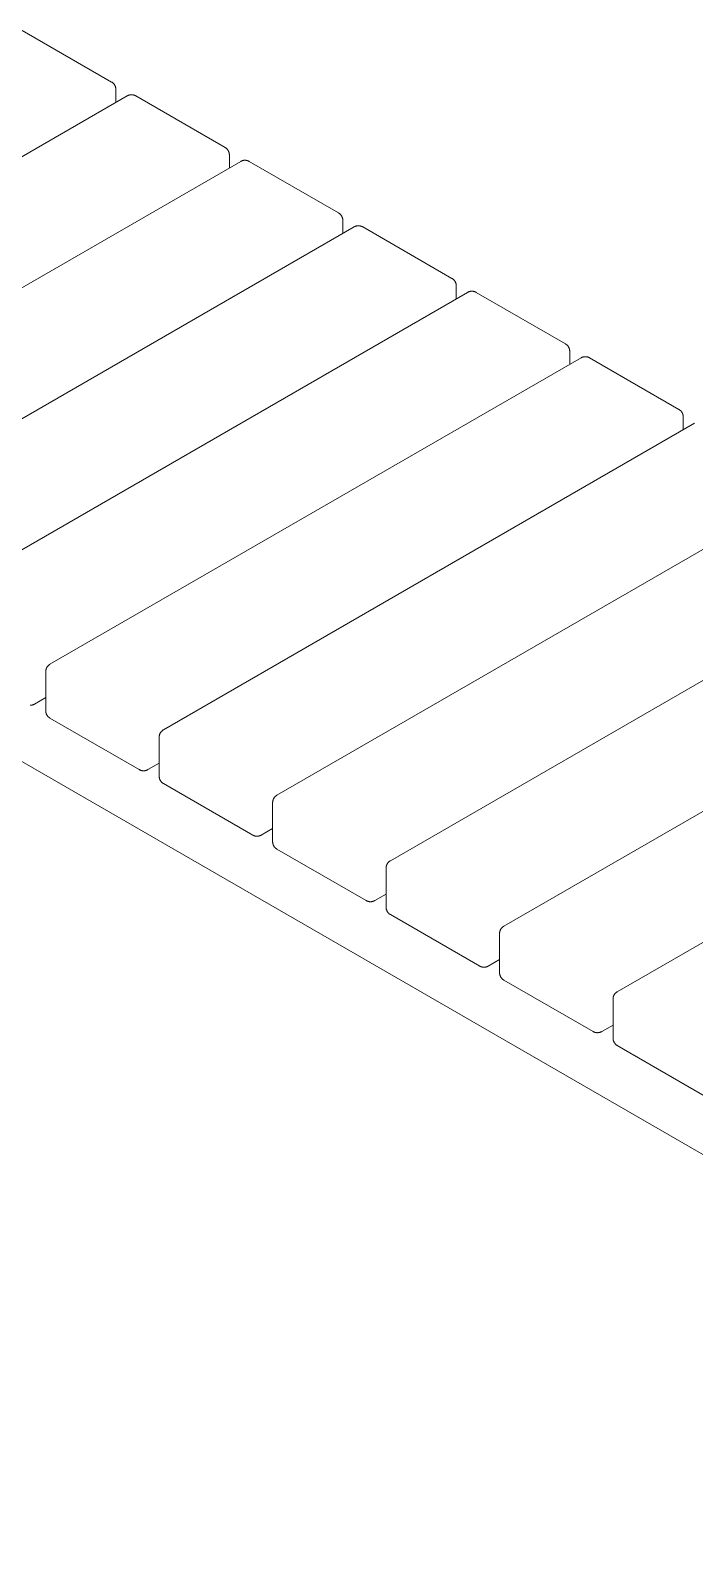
# Model space of a CAD drawing. Header units: inches. Extents: x -2 to 171, y -5 to 121.
# Drawn here: x 137.85 to 147.93, y 43.64 to 66.75 of the extents above; entities that cross this region are included whole.
import ezdxf

# ---------------------------------------------------------------- set-up
doc = ezdxf.new("R2010")
doc.units = ezdxf.units.IN
doc.layers.add('ZANO_R', color=7, linetype='Continuous', lineweight=0)

msp = doc.modelspace()

# ---------------------------------------------------------------- linework, layer by layer
at = {"layer": 'ZANO_R'}
for p, q in [((137.72877, 66.75213), (139.0837, 65.96986)), ((139.0837, 65.96986), (139.08745, 65.96761)), ((139.08745, 65.96761), (139.09112, 65.96523)), ((139.09112, 65.96523), (139.09471, 65.96273)), ((139.09471, 65.96273), (139.09822, 65.96011)), ((139.09822, 65.96011), (139.10163, 65.95738)), ((139.10163, 65.95738), (139.10495, 65.95453)), ((139.10495, 65.95453), (139.10817, 65.95157)), ((139.10817, 65.95157), (139.11129, 65.94851)), ((139.11129, 65.94851), (139.1143, 65.94534)), ((139.1143, 65.94534), (139.1172, 65.94207)), ((139.1172, 65.94207), (139.11999, 65.9387)), ((139.11999, 65.9387), (139.12267, 65.93524)), ((139.12267, 65.93524), (139.12523, 65.9317)), ((139.12523, 65.9317), (139.12767, 65.92806)), ((139.12767, 65.92806), (139.12998, 65.92435)), ((139.12998, 65.92435), (139.13217, 65.92056)), ((139.13217, 65.92056), (139.13423, 65.91671)), ((139.13423, 65.91671), (139.13615, 65.91278)), ((139.13615, 65.91278), (139.13794, 65.90879)), ((139.13794, 65.90879), (139.1396, 65.90474)), ((139.1396, 65.90474), (139.14112, 65.90064)), ((139.14112, 65.90064), (139.1425, 65.89649)), ((139.1425, 65.89649), (139.14374, 65.8923)), ((139.14374, 65.8923), (139.14483, 65.88806)), ((139.14483, 65.88806), (139.14579, 65.88379)), ((139.14579, 65.88379), (139.14659, 65.8795)), ((139.14659, 65.8795), (139.14726, 65.87517)), ((131.26406, 61.10709), (139.32043, 65.75843)), ((139.14726, 65.87517), (139.14777, 65.87083)), ((139.14777, 65.87083), (139.14814, 65.86647)), ((139.14814, 65.86647), (139.14836, 65.86211)), ((139.14836, 65.86211), (139.14844, 65.85773)), ((139.14844, 65.85773), (139.14844, 65.65913)), ((139.32043, 65.75843), (139.32425, 65.76056)), ((139.32425, 65.76056), (139.32815, 65.76255)), ((139.32815, 65.76255), (139.3321, 65.76441)), ((139.3321, 65.76441), (139.33612, 65.76613)), ((139.33612, 65.76613), (139.3402, 65.76772)), ((139.3402, 65.76772), (139.34432, 65.76917)), ((139.34432, 65.76917), (139.3485, 65.77048)), ((139.3485, 65.77048), (139.35271, 65.77165)), ((139.35271, 65.77165), (139.35696, 65.77267)), ((139.35696, 65.77267), (139.36125, 65.77355)), ((139.36125, 65.77355), (139.36556, 65.77429)), ((139.36556, 65.77429), (139.36989, 65.77487)), ((139.36989, 65.77487), (139.37424, 65.77532)), ((139.37424, 65.77532), (139.37861, 65.77561)), ((139.37861, 65.77561), (139.38298, 65.77576)), ((139.38298, 65.77576), (139.38735, 65.77576)), ((139.38735, 65.77576), (139.39172, 65.77561)), ((139.39172, 65.77561), (139.39609, 65.77532)), ((139.39609, 65.77532), (139.40044, 65.77487)), ((139.40044, 65.77487), (139.40477, 65.77429)), ((139.40477, 65.77429), (139.40908, 65.77355)), ((139.40908, 65.77355), (139.41336, 65.77267)), ((139.41336, 65.77267), (139.41762, 65.77165)), ((139.41762, 65.77165), (139.42183, 65.77048)), ((139.42183, 65.77048), (139.426, 65.76917)), ((139.426, 65.76917), (139.43013, 65.76772)), ((139.43013, 65.76772), (139.4342, 65.76613)), ((139.4342, 65.76613), (139.43822, 65.76441)), ((139.43822, 65.76441), (139.44218, 65.76255)), ((139.44218, 65.76255), (139.44608, 65.76056)), ((139.44608, 65.76056), (139.4499, 65.75843)), ((139.4499, 65.75843), (140.80483, 64.97616)), ((140.80483, 64.97616), (140.80858, 64.97391)), ((140.80858, 64.97391), (140.81226, 64.97153)), ((140.81226, 64.97153), (140.81585, 64.96904)), ((140.81585, 64.96904), (140.81935, 64.96642)), ((140.81935, 64.96642), (140.82276, 64.96368)), ((140.82276, 64.96368), (140.82608, 64.96083)), ((140.82608, 64.96083), (140.8293, 64.95788)), ((140.8293, 64.95788), (140.83242, 64.95481)), ((140.83242, 64.95481), (140.83543, 64.95164)), ((132.98519, 60.11339), (141.04156, 64.76474)), ((140.83543, 64.95164), (140.83834, 64.94837)), ((140.83834, 64.94837), (140.84113, 64.945)), ((140.84113, 64.945), (140.84381, 64.94155)), ((140.84381, 64.94155), (140.84636, 64.938)), ((140.84636, 64.938), (140.8488, 64.93437)), ((140.8488, 64.93437), (140.85111, 64.93066)), ((140.85111, 64.93066), (140.8533, 64.92687)), ((140.8533, 64.92687), (140.85536, 64.92301)), ((140.85536, 64.92301), (140.85728, 64.91908)), ((140.85728, 64.91908), (140.85908, 64.91509)), ((140.85908, 64.91509), (140.86073, 64.91105)), ((140.86073, 64.91105), (140.86225, 64.90694)), ((140.86225, 64.90694), (140.86363, 64.90279)), ((140.86363, 64.90279), (140.86487, 64.8986)), ((140.86487, 64.8986), (140.86597, 64.89437)), ((140.86597, 64.89437), (140.86692, 64.8901)), ((140.86692, 64.8901), (140.86773, 64.8858)), ((140.86773, 64.8858), (140.86839, 64.88148)), ((140.86839, 64.88148), (140.86891, 64.87713)), ((140.86891, 64.87713), (140.86927, 64.87278)), ((140.86927, 64.87278), (140.8695, 64.86841)), ((140.8695, 64.86841), (140.86957, 64.86404)), ((140.86957, 64.86404), (140.86957, 64.66544)), ((141.04156, 64.76474), (141.04539, 64.76686)), ((141.04539, 64.76686), (141.04928, 64.76885)), ((141.04928, 64.76885), (141.05324, 64.77071)), ((141.05324, 64.77071), (141.05726, 64.77243)), ((141.05726, 64.77243), (141.06133, 64.77402)), ((141.06133, 64.77402), (141.06546, 64.77547)), ((141.06546, 64.77547), (141.06963, 64.77678)), ((141.06963, 64.77678), (141.07385, 64.77795)), ((141.07385, 64.77795), (141.0781, 64.77897)), ((141.0781, 64.77897), (141.08238, 64.77985)), ((141.08238, 64.77985), (141.08669, 64.78059)), ((141.08669, 64.78059), (141.09103, 64.78118)), ((141.09103, 64.78118), (141.09538, 64.78162)), ((141.09538, 64.78162), (141.09974, 64.78192)), ((141.09974, 64.78192), (141.10411, 64.78206)), ((141.10411, 64.78206), (141.10848, 64.78206)), ((141.10848, 64.78206), (141.11285, 64.78192)), ((141.11285, 64.78192), (141.11722, 64.78162)), ((141.11722, 64.78162), (141.12157, 64.78118)), ((141.12157, 64.78118), (141.1259, 64.78059)), ((141.1259, 64.78059), (141.13021, 64.77985)), ((141.13021, 64.77985), (141.1345, 64.77897)), ((141.1345, 64.77897), (141.13875, 64.77795)), ((141.13875, 64.77795), (141.14296, 64.77678)), ((141.14296, 64.77678), (141.14714, 64.77547)), ((141.14714, 64.77547), (141.15126, 64.77402)), ((141.15126, 64.77402), (141.15534, 64.77243)), ((141.15534, 64.77243), (141.15936, 64.77071)), ((141.15936, 64.77071), (141.16332, 64.76885)), ((141.16332, 64.76885), (141.16721, 64.76686)), ((141.16721, 64.76686), (141.17103, 64.76474)), ((141.17103, 64.76474), (142.52597, 63.98246)), ((142.52597, 63.98246), (142.52972, 63.98021)), ((142.52972, 63.98021), (142.53339, 63.97784)), ((142.53339, 63.97784), (142.53698, 63.97534)), ((142.53698, 63.97534), (142.54048, 63.97272)), ((142.54048, 63.97272), (142.54389, 63.96999)), ((142.54389, 63.96999), (142.54721, 63.96714)), ((142.54721, 63.96714), (142.55043, 63.96418)), ((142.55043, 63.96418), (142.55355, 63.96111)), ((142.55355, 63.96111), (142.55656, 63.95794)), ((142.55656, 63.95794), (142.55947, 63.95467)), ((142.55947, 63.95467), (142.56226, 63.95131)), ((142.56226, 63.95131), (142.56494, 63.94785)), ((142.56494, 63.94785), (142.5675, 63.9443)), ((142.5675, 63.9443), (142.56993, 63.94067)), ((142.56993, 63.94067), (142.57225, 63.93696)), ((142.57225, 63.93696), (142.57443, 63.93317)), ((142.57443, 63.93317), (142.57649, 63.92931)), ((142.57649, 63.92931), (142.57842, 63.92539)), ((142.57842, 63.92539), (142.58021, 63.9214)), ((142.58021, 63.9214), (142.58187, 63.91735)), ((142.58187, 63.91735), (142.58339, 63.91325)), ((142.58339, 63.91325), (142.58477, 63.9091)), ((142.58477, 63.9091), (142.586, 63.9049)), ((142.586, 63.9049), (142.5871, 63.90067)), ((142.5871, 63.90067), (142.58805, 63.8964)), ((142.58805, 63.8964), (142.58886, 63.8921)), ((142.58886, 63.8921), (142.58952, 63.88778)), ((142.58952, 63.88778), (142.59004, 63.88344)), ((142.59004, 63.88344), (142.59041, 63.87908)), ((142.59041, 63.87908), (142.59063, 63.87471)), ((142.59063, 63.87471), (142.5907, 63.87034)), ((142.5907, 63.87034), (142.5907, 63.67174)), ((134.70633, 59.11969), (142.7627, 63.77104)), ((142.7627, 63.77104), (142.76652, 63.77316)), ((142.76652, 63.77316), (142.77041, 63.77515)), ((142.77041, 63.77515), (142.77437, 63.77701)), ((142.77437, 63.77701), (142.77839, 63.77874)), ((142.77839, 63.77874), (142.78246, 63.78033)), ((142.78246, 63.78033), (142.78659, 63.78178)), ((142.78659, 63.78178), (142.79076, 63.78308)), ((142.79076, 63.78308), (142.79498, 63.78425)), ((142.79498, 63.78425), (142.79923, 63.78528)), ((142.79923, 63.78528), (142.80351, 63.78616)), ((142.80351, 63.78616), (142.80783, 63.78689)), ((142.80783, 63.78689), (142.81216, 63.78748)), ((142.81216, 63.78748), (142.81651, 63.78792)), ((142.81651, 63.78792), (142.82087, 63.78822)), ((142.82087, 63.78822), (142.82524, 63.78837)), ((142.82524, 63.78837), (142.82962, 63.78837)), ((142.82962, 63.78837), (142.83399, 63.78822)), ((142.83399, 63.78822), (142.83835, 63.78792)), ((142.83835, 63.78792), (142.8427, 63.78748)), ((142.8427, 63.78748), (142.84704, 63.78689)), ((142.84704, 63.78689), (142.85135, 63.78616)), ((142.85135, 63.78616), (142.85563, 63.78528)), ((142.85563, 63.78528), (142.85988, 63.78425)), ((142.85988, 63.78425), (142.8641, 63.78308)), ((142.8641, 63.78308), (142.86827, 63.78178)), ((142.86827, 63.78178), (142.8724, 63.78033)), ((142.8724, 63.78033), (142.87647, 63.77874)), ((142.87647, 63.77874), (142.88049, 63.77701)), ((142.88049, 63.77701), (142.88445, 63.77515)), ((142.88445, 63.77515), (142.88834, 63.77316)), ((142.88834, 63.77316), (142.89217, 63.77104)), ((142.89217, 63.77104), (144.2471, 62.98877)), ((144.2471, 62.98877), (144.25085, 62.98652)), ((144.25085, 62.98652), (144.25452, 62.98414)), ((144.25452, 62.98414), (144.25811, 62.98164)), ((144.25811, 62.98164), (144.26162, 62.97902)), ((144.26162, 62.97902), (144.26503, 62.97629)), ((144.26503, 62.97629), (144.26835, 62.97344)), ((144.26835, 62.97344), (144.27157, 62.97048)), ((144.27157, 62.97048), (144.27468, 62.96742)), ((144.27468, 62.96742), (144.2777, 62.96425)), ((144.2777, 62.96425), (144.2806, 62.96098)), ((144.2806, 62.96098), (144.28339, 62.95761)), ((144.28339, 62.95761), (144.28607, 62.95415)), ((144.28607, 62.95415), (144.28863, 62.9506)), ((144.28863, 62.9506), (144.29107, 62.94697)), ((144.29107, 62.94697), (144.29338, 62.94326)), ((144.29338, 62.94326), (144.29557, 62.93947)), ((144.29557, 62.93947), (144.29763, 62.93562)), ((144.29763, 62.93562), (144.29955, 62.93169)), ((144.29955, 62.93169), (144.30134, 62.9277)), ((144.30134, 62.9277), (144.303, 62.92365)), ((144.303, 62.92365), (144.30452, 62.91955)), ((144.30452, 62.91955), (144.3059, 62.9154)), ((144.3059, 62.9154), (144.30714, 62.91121)), ((144.30714, 62.91121), (144.30823, 62.90697)), ((144.30823, 62.90697), (144.30919, 62.9027)), ((144.30919, 62.9027), (144.30999, 62.89841)), ((144.30999, 62.89841), (144.31066, 62.89408)), ((144.31066, 62.89408), (144.31117, 62.88974)), ((144.31117, 62.88974), (144.31154, 62.88538)), ((144.31154, 62.88538), (144.31176, 62.88102)), ((144.31176, 62.88102), (144.31184, 62.87664)), ((144.31184, 62.87664), (144.31184, 62.67804)), ((136.42746, 58.126), (144.48383, 62.77734)), ((144.48383, 62.77734), (144.48765, 62.77946)), ((144.48765, 62.77946), (144.49155, 62.78146)), ((144.49155, 62.78146), (144.4955, 62.78332)), ((144.4955, 62.78332), (144.49952, 62.78504)), ((144.49952, 62.78504), (144.5036, 62.78663)), ((144.5036, 62.78663), (144.50772, 62.78808)), ((144.50772, 62.78808), (144.5119, 62.78939)), ((144.5119, 62.78939), (144.51611, 62.79056)), ((144.51611, 62.79056), (144.52036, 62.79158)), ((144.52036, 62.79158), (144.52465, 62.79246)), ((144.52465, 62.79246), (144.52896, 62.7932)), ((144.52896, 62.7932), (144.53329, 62.79378)), ((144.53329, 62.79378), (144.53764, 62.79423)), ((144.53764, 62.79423), (144.54201, 62.79452)), ((144.54201, 62.79452), (144.54638, 62.79467)), ((144.54638, 62.79467), (144.55075, 62.79467)), ((144.55075, 62.79467), (144.55512, 62.79452)), ((144.55512, 62.79452), (144.55948, 62.79423)), ((144.55948, 62.79423), (144.56384, 62.79378)), ((144.56384, 62.79378), (144.56817, 62.7932)), ((144.56817, 62.7932), (144.57248, 62.79246)), ((144.57248, 62.79246), (144.57676, 62.79158)), ((144.57676, 62.79158), (144.58102, 62.79056)), ((144.58102, 62.79056), (144.58523, 62.78939)), ((144.58523, 62.78939), (144.5894, 62.78808)), ((144.5894, 62.78808), (144.59353, 62.78663)), ((144.59353, 62.78663), (144.5976, 62.78504)), ((144.5976, 62.78504), (144.60162, 62.78332)), ((144.60162, 62.78332), (144.60558, 62.78146)), ((144.60558, 62.78146), (144.60948, 62.77946)), ((144.60948, 62.77946), (144.6133, 62.77734)), ((144.6133, 62.77734), (145.96823, 61.99507)), ((125.94568, 62.45379), (158.53735, 43.63698)), ((145.96823, 61.99507), (145.97198, 61.99282)), ((145.97198, 61.99282), (145.97566, 61.99044)), ((145.97566, 61.99044), (145.97925, 61.98795)), ((145.97925, 61.98795), (145.98275, 61.98533)), ((145.98275, 61.98533), (145.98616, 61.98259)), ((145.98616, 61.98259), (145.98948, 61.97974)), ((145.98948, 61.97974), (145.9927, 61.97679)), ((145.9927, 61.97679), (145.99582, 61.97372)), ((145.99582, 61.97372), (145.99883, 61.97055)), ((145.99883, 61.97055), (146.00174, 61.96728)), ((146.00174, 61.96728), (146.00453, 61.96391)), ((146.00453, 61.96391), (146.0072, 61.96045)), ((146.0072, 61.96045), (146.00976, 61.95691)), ((146.00976, 61.95691), (146.0122, 61.95328)), ((146.0122, 61.95328), (146.01451, 61.94957)), ((146.01451, 61.94957), (146.0167, 61.94578)), ((138.14859, 57.1323), (146.20496, 61.78365)), ((146.0167, 61.94578), (146.01876, 61.94192)), ((146.01876, 61.94192), (146.02068, 61.93799)), ((146.02068, 61.93799), (146.02248, 61.934)), ((146.02248, 61.934), (146.02413, 61.92996)), ((146.02413, 61.92996), (146.02565, 61.92585)), ((146.02565, 61.92585), (146.02703, 61.9217)), ((146.02703, 61.9217), (146.02827, 61.91751)), ((146.02827, 61.91751), (146.02937, 61.91328)), ((146.02937, 61.91328), (146.03032, 61.90901)), ((146.03032, 61.90901), (146.03113, 61.90471)), ((146.03113, 61.90471), (146.03179, 61.90039)), ((146.03179, 61.90039), (146.03231, 61.89604)), ((146.03231, 61.89604), (146.03267, 61.89169)), ((146.03267, 61.89169), (146.0329, 61.88732)), ((146.0329, 61.88732), (146.03297, 61.88295)), ((146.03297, 61.88295), (146.03297, 61.68435)), ((146.20496, 61.78365), (146.20879, 61.78577)), ((146.20879, 61.78577), (146.21268, 61.78776)), ((146.21268, 61.78776), (146.21664, 61.78962)), ((146.21664, 61.78962), (146.22066, 61.79134)), ((146.22066, 61.79134), (146.22473, 61.79293)), ((146.22473, 61.79293), (146.22886, 61.79438)), ((146.22886, 61.79438), (146.23303, 61.79569)), ((146.23303, 61.79569), (146.23724, 61.79686)), ((146.23724, 61.79686), (146.2415, 61.79788)), ((146.2415, 61.79788), (146.24578, 61.79876)), ((146.24578, 61.79876), (146.25009, 61.7995)), ((146.25009, 61.7995), (146.25443, 61.80009)), ((146.25443, 61.80009), (146.25878, 61.80053)), ((146.25878, 61.80053), (146.26314, 61.80083)), ((146.26314, 61.80083), (146.26751, 61.80097)), ((146.26751, 61.80097), (146.27188, 61.80097)), ((146.27188, 61.80097), (146.27625, 61.80083)), ((146.27625, 61.80083), (146.28062, 61.80053)), ((146.28062, 61.80053), (146.28497, 61.80009)), ((146.28497, 61.80009), (146.2893, 61.7995)), ((146.2893, 61.7995), (146.29361, 61.79876)), ((146.29361, 61.79876), (146.2979, 61.79788)), ((146.2979, 61.79788), (146.30215, 61.79686)), ((146.30215, 61.79686), (146.30636, 61.79569)), ((146.30636, 61.79569), (146.31054, 61.79438)), ((146.31054, 61.79438), (146.31466, 61.79293)), ((146.31466, 61.79293), (146.31874, 61.79134)), ((146.31874, 61.79134), (146.32276, 61.78962)), ((146.32276, 61.78962), (146.32672, 61.78776)), ((146.32672, 61.78776), (146.33061, 61.78577)), ((146.33061, 61.78577), (146.33443, 61.78365)), ((146.33443, 61.78365), (147.68937, 61.00137)), ((147.68937, 61.00137), (147.69312, 60.99912)), ((147.69312, 60.99912), (147.69679, 60.99675)), ((147.69679, 60.99675), (147.70038, 60.99425)), ((147.70038, 60.99425), (147.70388, 60.99163)), ((147.70388, 60.99163), (147.70729, 60.9889)), ((147.70729, 60.9889), (147.71061, 60.98605)), ((147.71061, 60.98605), (147.71383, 60.98309)), ((147.71383, 60.98309), (147.71695, 60.98002)), ((147.71695, 60.98002), (147.71996, 60.97685)), ((147.71996, 60.97685), (147.72287, 60.97358)), ((147.72287, 60.97358), (147.72566, 60.97022)), ((147.72566, 60.97022), (147.72834, 60.96676)), ((147.72834, 60.96676), (147.7309, 60.96321)), ((147.7309, 60.96321), (147.73333, 60.95958)), ((147.73333, 60.95958), (147.73565, 60.95587)), ((147.73565, 60.95587), (147.73783, 60.95208)), ((147.73783, 60.95208), (147.73989, 60.94822)), ((147.73989, 60.94822), (147.74182, 60.9443)), ((147.74182, 60.9443), (147.74361, 60.94031)), ((147.74361, 60.94031), (147.74527, 60.93626)), ((147.74527, 60.93626), (147.74679, 60.93216)), ((147.74679, 60.93216), (147.74816, 60.92801)), ((147.74816, 60.92801), (147.7494, 60.92381)), ((147.7494, 60.92381), (147.7505, 60.91958)), ((147.7505, 60.91958), (147.75145, 60.91531)), ((147.75145, 60.91531), (147.75226, 60.91101)), ((147.75226, 60.91101), (147.75292, 60.90669)), ((147.75292, 60.90669), (147.75344, 60.90235)), ((147.75344, 60.90235), (147.75381, 60.89799)), ((147.75381, 60.89799), (147.75403, 60.89362)), ((147.75403, 60.89362), (147.7541, 60.88925)), ((147.7541, 60.88925), (147.7541, 60.69065)), ((139.86973, 56.1386), (147.9261, 60.78995)), ((141.59086, 55.14491), (149.64723, 59.79625)), ((143.31199, 54.15121), (151.36836, 58.80256)), ((145.03313, 53.15751), (153.08949, 57.80886)), ((138.10706, 57.09414), (138.10962, 57.09768)), ((138.10962, 57.09768), (138.1123, 57.10114)), ((138.1123, 57.10114), (138.11509, 57.10451)), ((138.11509, 57.10451), (138.118, 57.10778)), ((138.118, 57.10778), (138.12101, 57.11095)), ((138.12101, 57.11095), (138.12413, 57.11401)), ((138.12413, 57.11401), (138.12735, 57.11697)), ((138.12735, 57.11697), (138.13067, 57.11982)), ((138.13067, 57.11982), (138.13408, 57.12256)), ((138.13408, 57.12256), (138.13758, 57.12517)), ((138.13758, 57.12517), (138.14117, 57.12767)), ((138.14117, 57.12767), (138.14484, 57.13005)), ((138.14484, 57.13005), (138.14859, 57.1323)), ((138.08386, 57.02017), (138.08393, 57.02455)), ((138.08386, 56.42818), (138.08386, 57.02017)), ((138.08393, 57.02455), (138.08415, 57.02891)), ((138.08415, 57.02891), (138.08452, 57.03327)), ((138.08452, 57.03327), (138.08504, 57.03762)), ((138.08504, 57.03762), (138.0857, 57.04194)), ((138.0857, 57.04194), (138.08651, 57.04624)), ((138.08651, 57.04624), (138.08746, 57.0505)), ((138.08746, 57.0505), (138.08856, 57.05474)), ((138.08856, 57.05474), (138.0898, 57.05893)), ((138.0898, 57.05893), (138.09118, 57.06308)), ((138.09118, 57.06308), (138.09269, 57.06718)), ((138.09269, 57.06718), (138.09435, 57.07123)), ((138.09435, 57.07123), (138.09614, 57.07522)), ((138.09614, 57.07522), (138.09807, 57.07915)), ((138.09807, 57.07915), (138.10013, 57.08301)), ((138.10013, 57.08301), (138.10231, 57.08679)), ((138.10231, 57.08679), (138.10463, 57.09051)), ((138.10463, 57.09051), (138.10706, 57.09414)), ((146.75426, 52.16382), (154.81063, 56.81516)), ((137.85369, 56.51031), (137.84932, 56.51016)), ((137.85805, 56.5106), (137.85369, 56.51031)), ((137.8624, 56.51104), (137.85805, 56.5106)), ((137.86674, 56.51163), (137.8624, 56.51104)), ((137.87105, 56.51237), (137.86674, 56.51163)), ((137.87533, 56.51325), (137.87105, 56.51237)), ((137.87958, 56.51427), (137.87533, 56.51325)), ((137.8838, 56.51544), (137.87958, 56.51427)), ((137.88797, 56.51675), (137.8838, 56.51544)), ((137.8921, 56.5182), (137.88797, 56.51675)), ((137.89617, 56.51979), (137.8921, 56.5182)), ((137.90019, 56.52151), (137.89617, 56.51979)), ((137.90415, 56.52337), (137.90019, 56.52151)), ((137.90804, 56.52536), (137.90415, 56.52337)), ((137.91187, 56.52748), (137.90804, 56.52536)), ((138.08386, 56.62678), (137.91187, 56.52748)), ((138.08393, 56.42381), (138.08386, 56.42818)), ((138.08415, 56.41944), (138.08393, 56.42381)), ((138.08452, 56.41509), (138.08415, 56.41944)), ((138.08504, 56.41074), (138.08452, 56.41509)), ((138.0857, 56.40642), (138.08504, 56.41074)), ((138.08651, 56.40212), (138.0857, 56.40642)), ((138.08746, 56.39785), (138.08651, 56.40212)), ((138.08856, 56.39362), (138.08746, 56.39785)), ((138.0898, 56.38943), (138.08856, 56.39362)), ((138.09118, 56.38528), (138.0898, 56.38943)), ((138.09269, 56.38117), (138.09118, 56.38528)), ((138.09435, 56.37713), (138.09269, 56.38117)), ((138.09614, 56.37314), (138.09435, 56.37713)), ((138.09807, 56.36921), (138.09614, 56.37314)), ((138.10013, 56.36535), (138.09807, 56.36921)), ((138.10231, 56.36156), (138.10013, 56.36535)), ((138.10463, 56.35785), (138.10231, 56.36156)), ((138.10706, 56.35422), (138.10463, 56.35785)), ((138.10962, 56.35068), (138.10706, 56.35422)), ((138.1123, 56.34722), (138.10962, 56.35068)), ((138.11509, 56.34385), (138.1123, 56.34722)), ((138.118, 56.34058), (138.11509, 56.34385)), ((138.12101, 56.33741), (138.118, 56.34058)), ((138.12413, 56.33435), (138.12101, 56.33741)), ((138.12735, 56.33139), (138.12413, 56.33435)), ((138.13067, 56.32854), (138.12735, 56.33139)), ((138.13408, 56.3258), (138.13067, 56.32854)), ((138.13758, 56.32318), (138.13408, 56.3258)), ((138.14117, 56.32069), (138.13758, 56.32318)), ((138.14484, 56.31831), (138.14117, 56.32069)), ((138.14859, 56.31606), (138.14484, 56.31831)), ((139.50353, 55.53379), (138.14859, 56.31606)), ((139.80499, 56.02648), (139.80507, 56.03085)), ((139.80499, 55.43449), (139.80499, 56.02648)), ((139.80507, 56.03085), (139.80529, 56.03522)), ((139.80529, 56.03522), (139.80566, 56.03958)), ((139.80566, 56.03958), (139.80617, 56.04392)), ((139.80617, 56.04392), (139.80683, 56.04824)), ((139.80683, 56.04824), (139.80764, 56.05254)), ((139.80764, 56.05254), (139.80859, 56.05681)), ((139.80859, 56.05681), (139.80969, 56.06104)), ((139.80969, 56.06104), (139.81093, 56.06524)), ((139.81093, 56.06524), (139.81231, 56.06939)), ((139.81231, 56.06939), (139.81383, 56.07349)), ((139.81383, 56.07349), (139.81548, 56.07754)), ((139.81548, 56.07754), (139.81728, 56.08152)), ((139.81728, 56.08152), (139.8192, 56.08545)), ((139.8192, 56.08545), (139.82126, 56.08931)), ((139.82126, 56.08931), (139.82345, 56.0931)), ((139.82345, 56.0931), (139.82576, 56.09681)), ((139.82576, 56.09681), (139.8282, 56.10044)), ((139.8282, 56.10044), (139.83076, 56.10399)), ((139.83076, 56.10399), (139.83343, 56.10745)), ((139.83343, 56.10745), (139.83622, 56.11081)), ((139.83622, 56.11081), (139.83913, 56.11408)), ((139.83913, 56.11408), (139.84214, 56.11725)), ((139.84214, 56.11725), (139.84526, 56.12032)), ((139.84526, 56.12032), (139.84848, 56.12328)), ((139.84848, 56.12328), (139.8518, 56.12612)), ((139.8518, 56.12612), (139.85521, 56.12886)), ((139.85521, 56.12886), (139.85872, 56.13148)), ((139.85872, 56.13148), (139.8623, 56.13398)), ((139.8623, 56.13398), (139.86598, 56.13635)), ((139.86598, 56.13635), (139.86973, 56.1386)), ((139.50735, 55.53167), (139.50353, 55.53379)), ((139.51125, 55.52967), (139.50735, 55.53167)), ((139.5152, 55.52781), (139.51125, 55.52967)), ((139.51922, 55.52609), (139.5152, 55.52781)), ((139.5233, 55.5245), (139.51922, 55.52609)), ((139.52742, 55.52305), (139.5233, 55.5245)), ((139.5316, 55.52174), (139.52742, 55.52305)), ((139.53581, 55.52058), (139.5316, 55.52174)), ((139.54006, 55.51955), (139.53581, 55.52058)), ((139.54435, 55.51867), (139.54006, 55.51955)), ((139.54866, 55.51794), (139.54435, 55.51867)), ((139.55299, 55.51735), (139.54866, 55.51794)), ((139.55734, 55.5169), (139.55299, 55.51735)), ((139.56171, 55.51661), (139.55734, 55.5169)), ((139.56608, 55.51646), (139.56171, 55.51661)), ((139.57045, 55.51646), (139.56608, 55.51646)), ((139.57482, 55.51661), (139.57045, 55.51646)), ((139.57918, 55.5169), (139.57482, 55.51661)), ((139.58354, 55.51735), (139.57918, 55.5169)), ((139.58787, 55.51794), (139.58354, 55.51735)), ((139.59218, 55.51867), (139.58787, 55.51794)), ((139.59646, 55.51955), (139.59218, 55.51867)), ((139.60072, 55.52058), (139.59646, 55.51955)), ((139.60493, 55.52174), (139.60072, 55.52058)), ((139.6091, 55.52305), (139.60493, 55.52174)), ((139.61323, 55.5245), (139.6091, 55.52305)), ((139.6173, 55.52609), (139.61323, 55.5245)), ((139.62132, 55.52781), (139.6173, 55.52609)), ((139.62528, 55.52967), (139.62132, 55.52781)), ((139.62917, 55.53167), (139.62528, 55.52967)), ((139.633, 55.53379), (139.62917, 55.53167)), ((139.80499, 55.63309), (139.633, 55.53379)), ((139.80507, 55.43012), (139.80499, 55.43449)), ((139.80529, 55.42575), (139.80507, 55.43012)), ((139.80566, 55.42139), (139.80529, 55.42575)), ((139.80617, 55.41705), (139.80566, 55.42139)), ((139.80683, 55.41272), (139.80617, 55.41705)), ((139.80764, 55.40843), (139.80683, 55.41272)), ((139.80859, 55.40416), (139.80764, 55.40843)), ((139.80969, 55.39992), (139.80859, 55.40416)), ((139.81093, 55.39573), (139.80969, 55.39992)), ((139.81231, 55.39158), (139.81093, 55.39573)), ((139.81383, 55.38748), (139.81231, 55.39158)), ((139.81548, 55.38343), (139.81383, 55.38748)), ((139.81728, 55.37944), (139.81548, 55.38343)), ((139.8192, 55.37551), (139.81728, 55.37944)), ((139.82126, 55.37166), (139.8192, 55.37551)), ((139.82345, 55.36787), (139.82126, 55.37166)), ((139.82576, 55.36416), (139.82345, 55.36787)), ((139.8282, 55.36053), (139.82576, 55.36416)), ((139.83076, 55.35698), (139.8282, 55.36053)), ((139.83343, 55.35352), (139.83076, 55.35698)), ((139.83622, 55.35015), (139.83343, 55.35352)), ((139.83913, 55.34688), (139.83622, 55.35015)), ((139.84214, 55.34371), (139.83913, 55.34688)), ((139.84526, 55.34065), (139.84214, 55.34371)), ((139.84848, 55.33769), (139.84526, 55.34065)), ((139.8518, 55.33484), (139.84848, 55.33769)), ((139.85521, 55.33211), (139.8518, 55.33484)), ((139.85872, 55.32949), (139.85521, 55.33211)), ((139.8623, 55.32699), (139.85872, 55.32949)), ((139.86598, 55.32461), (139.8623, 55.32699)), ((139.86973, 55.32236), (139.86598, 55.32461)), ((141.22466, 54.54009), (139.86973, 55.32236)), ((141.52612, 55.03278), (141.5262, 55.03715)), ((141.52612, 54.44079), (141.52612, 55.03278)), ((141.5262, 55.03715), (141.52642, 55.04152)), ((141.52642, 55.04152), (141.52679, 55.04588)), ((141.52679, 55.04588), (141.5273, 55.05022)), ((141.5273, 55.05022), (141.52797, 55.05454)), ((141.52797, 55.05454), (141.52877, 55.05884)), ((141.52877, 55.05884), (141.52973, 55.06311)), ((141.52973, 55.06311), (141.53082, 55.06735)), ((141.53082, 55.06735), (141.53206, 55.07154)), ((141.53206, 55.07154), (141.53344, 55.07569)), ((141.53344, 55.07569), (141.53496, 55.07979)), ((141.53496, 55.07979), (141.53662, 55.08384)), ((141.53662, 55.08384), (141.53841, 55.08783)), ((141.53841, 55.08783), (141.54034, 55.09175)), ((141.54034, 55.09175), (141.54239, 55.09561)), ((141.54239, 55.09561), (141.54458, 55.0994)), ((141.54458, 55.0994), (141.54689, 55.10311)), ((141.54689, 55.10311), (141.54933, 55.10674)), ((141.54933, 55.10674), (141.55189, 55.11029)), ((141.55189, 55.11029), (141.55457, 55.11375)), ((141.55457, 55.11375), (141.55736, 55.11711)), ((141.55736, 55.11711), (141.56026, 55.12038)), ((141.56026, 55.12038), (141.56328, 55.12355)), ((141.56328, 55.12355), (141.56639, 55.12662)), ((141.56639, 55.12662), (141.56961, 55.12958)), ((141.56961, 55.12958), (141.57293, 55.13243)), ((141.57293, 55.13243), (141.57635, 55.13516)), ((141.57635, 55.13516), (141.57985, 55.13778)), ((141.57985, 55.13778), (141.58344, 55.14028)), ((141.58344, 55.14028), (141.58711, 55.14266)), ((141.58711, 55.14266), (141.59086, 55.14491)), ((141.52612, 54.63939), (141.35413, 54.54009)), ((141.22849, 54.53797), (141.22466, 54.54009)), ((141.23238, 54.53598), (141.22849, 54.53797)), ((141.23634, 54.53412), (141.23238, 54.53598)), ((141.24036, 54.53239), (141.23634, 54.53412)), ((141.24443, 54.5308), (141.24036, 54.53239)), ((141.24856, 54.52936), (141.24443, 54.5308)), ((141.25273, 54.52805), (141.24856, 54.52936)), ((141.25694, 54.52688), (141.25273, 54.52805)), ((141.2612, 54.52585), (141.25694, 54.52688)), ((141.26548, 54.52497), (141.2612, 54.52585)), ((141.26979, 54.52424), (141.26548, 54.52497)), ((141.27412, 54.52365), (141.26979, 54.52424)), ((141.27848, 54.52321), (141.27412, 54.52365)), ((141.28284, 54.52291), (141.27848, 54.52321)), ((141.28721, 54.52276), (141.28284, 54.52291)), ((141.29158, 54.52276), (141.28721, 54.52276)), ((141.29595, 54.52291), (141.29158, 54.52276)), ((141.30032, 54.52321), (141.29595, 54.52291)), ((141.30467, 54.52365), (141.30032, 54.52321)), ((141.309, 54.52424), (141.30467, 54.52365)), ((141.31331, 54.52497), (141.309, 54.52424)), ((141.3176, 54.52585), (141.31331, 54.52497)), ((141.32185, 54.52688), (141.3176, 54.52585)), ((141.32606, 54.52805), (141.32185, 54.52688)), ((141.33024, 54.52936), (141.32606, 54.52805)), ((141.33436, 54.5308), (141.33024, 54.52936)), ((141.33844, 54.53239), (141.33436, 54.5308)), ((141.34246, 54.53412), (141.33844, 54.53239)), ((141.34641, 54.53598), (141.34246, 54.53412)), ((141.35031, 54.53797), (141.34641, 54.53598)), ((141.35413, 54.54009), (141.35031, 54.53797)), ((141.5262, 54.43642), (141.52612, 54.44079)), ((141.52642, 54.43205), (141.5262, 54.43642)), ((141.52679, 54.42769), (141.52642, 54.43205)), ((141.5273, 54.42335), (141.52679, 54.42769)), ((141.52797, 54.41903), (141.5273, 54.42335)), ((141.52877, 54.41473), (141.52797, 54.41903)), ((141.52973, 54.41046), (141.52877, 54.41473)), ((141.53082, 54.40623), (141.52973, 54.41046)), ((141.53206, 54.40203), (141.53082, 54.40623)), ((141.53344, 54.39788), (141.53206, 54.40203)), ((141.53496, 54.39378), (141.53344, 54.39788)), ((141.53662, 54.38973), (141.53496, 54.39378)), ((141.53841, 54.38574), (141.53662, 54.38973)), ((141.54034, 54.38182), (141.53841, 54.38574)), ((141.54239, 54.37796), (141.54034, 54.38182)), ((141.54458, 54.37417), (141.54239, 54.37796)), ((141.54689, 54.37046), (141.54458, 54.37417)), ((141.54933, 54.36683), (141.54689, 54.37046)), ((141.55189, 54.36328), (141.54933, 54.36683)), ((141.55457, 54.35982), (141.55189, 54.36328)), ((141.55736, 54.35646), (141.55457, 54.35982)), ((141.56026, 54.35319), (141.55736, 54.35646)), ((141.56328, 54.35002), (141.56026, 54.35319)), ((141.56639, 54.34695), (141.56328, 54.35002)), ((141.56961, 54.34399), (141.56639, 54.34695)), ((141.57293, 54.34114), (141.56961, 54.34399)), ((141.57635, 54.33841), (141.57293, 54.34114)), ((141.57985, 54.33579), (141.57635, 54.33841)), ((141.58344, 54.33329), (141.57985, 54.33579)), ((141.58711, 54.33092), (141.58344, 54.33329)), ((141.59086, 54.32867), (141.58711, 54.33092)), ((142.94579, 53.54639), (141.59086, 54.32867)), ((143.25609, 54.08609), (143.25775, 54.09014)), ((143.25775, 54.09014), (143.25954, 54.09413)), ((143.25954, 54.09413), (143.26147, 54.09806)), ((143.26147, 54.09806), (143.26353, 54.10192)), ((143.26353, 54.10192), (143.26571, 54.1057)), ((143.26571, 54.1057), (143.26803, 54.10942)), ((143.26803, 54.10942), (143.27046, 54.11305)), ((143.27046, 54.11305), (143.27302, 54.11659)), ((143.27302, 54.11659), (143.2757, 54.12005)), ((143.2757, 54.12005), (143.27849, 54.12342)), ((143.27849, 54.12342), (143.2814, 54.12669)), ((143.2814, 54.12669), (143.28441, 54.12986)), ((143.28441, 54.12986), (143.28753, 54.13292)), ((143.28753, 54.13292), (143.29075, 54.13588)), ((143.29075, 54.13588), (143.29407, 54.13873)), ((143.29407, 54.13873), (143.29748, 54.14147)), ((143.29748, 54.14147), (143.30098, 54.14408)), ((143.30098, 54.14408), (143.30457, 54.14658)), ((143.30457, 54.14658), (143.30824, 54.14896)), ((143.30824, 54.14896), (143.31199, 54.15121)), ((143.24726, 54.03908), (143.24733, 54.04346)), ((143.24726, 53.44709), (143.24726, 54.03908)), ((143.24733, 54.04346), (143.24755, 54.04782)), ((143.24755, 54.04782), (143.24792, 54.05218)), ((143.24792, 54.05218), (143.24844, 54.05653)), ((143.24844, 54.05653), (143.2491, 54.06085)), ((143.2491, 54.06085), (143.24991, 54.06515)), ((143.24991, 54.06515), (143.25086, 54.06941)), ((143.25086, 54.06941), (143.25196, 54.07365)), ((143.25196, 54.07365), (143.2532, 54.07784)), ((143.2532, 54.07784), (143.25457, 54.08199)), ((143.25457, 54.08199), (143.25609, 54.08609)), ((143.24726, 53.64569), (143.07527, 53.54639)), ((142.94962, 53.54427), (142.94579, 53.54639)), ((142.95351, 53.54228), (142.94962, 53.54427)), ((142.95747, 53.54042), (142.95351, 53.54228)), ((142.96149, 53.5387), (142.95747, 53.54042)), ((142.96556, 53.53711), (142.96149, 53.5387)), ((142.96969, 53.53566), (142.96556, 53.53711)), ((142.97386, 53.53435), (142.96969, 53.53566)), ((142.97808, 53.53318), (142.97386, 53.53435)), ((142.98233, 53.53216), (142.97808, 53.53318)), ((142.98661, 53.53128), (142.98233, 53.53216)), ((142.99092, 53.53054), (142.98661, 53.53128)), ((142.99526, 53.52995), (142.99092, 53.53054)), ((142.99961, 53.52951), (142.99526, 53.52995)), ((143.00397, 53.52921), (142.99961, 53.52951)), ((143.00834, 53.52907), (143.00397, 53.52921)), ((143.01272, 53.52907), (143.00834, 53.52907)), ((143.01709, 53.52921), (143.01272, 53.52907)), ((143.02145, 53.52951), (143.01709, 53.52921)), ((143.0258, 53.52995), (143.02145, 53.52951)), ((143.03014, 53.53054), (143.0258, 53.52995)), ((143.03445, 53.53128), (143.03014, 53.53054)), ((143.03873, 53.53216), (143.03445, 53.53128)), ((143.04298, 53.53318), (143.03873, 53.53216)), ((143.0472, 53.53435), (143.04298, 53.53318)), ((143.05137, 53.53566), (143.0472, 53.53435)), ((143.0555, 53.53711), (143.05137, 53.53566)), ((143.05957, 53.5387), (143.0555, 53.53711)), ((143.06359, 53.54042), (143.05957, 53.5387)), ((143.06755, 53.54228), (143.06359, 53.54042)), ((143.07144, 53.54427), (143.06755, 53.54228)), ((143.07527, 53.54639), (143.07144, 53.54427)), ((143.24733, 53.44272), (143.24726, 53.44709)), ((143.24755, 53.43835), (143.24733, 53.44272)), ((143.24792, 53.434), (143.24755, 53.43835)), ((143.24844, 53.42965), (143.24792, 53.434)), ((143.2491, 53.42533), (143.24844, 53.42965)), ((143.24991, 53.42103), (143.2491, 53.42533)), ((143.25086, 53.41676), (143.24991, 53.42103)), ((143.25196, 53.41253), (143.25086, 53.41676)), ((143.2532, 53.40834), (143.25196, 53.41253)), ((143.25457, 53.40419), (143.2532, 53.40834)), ((143.25609, 53.40008), (143.25457, 53.40419)), ((143.25775, 53.39604), (143.25609, 53.40008)), ((143.25954, 53.39205), (143.25775, 53.39604)), ((143.26147, 53.38812), (143.25954, 53.39205)), ((143.26353, 53.38426), (143.26147, 53.38812)), ((143.26571, 53.38047), (143.26353, 53.38426)), ((143.26803, 53.37676), (143.26571, 53.38047)), ((143.27046, 53.37313), (143.26803, 53.37676)), ((143.27302, 53.36959), (143.27046, 53.37313)), ((143.2757, 53.36613), (143.27302, 53.36959)), ((143.27849, 53.36276), (143.2757, 53.36613)), ((143.2814, 53.35949), (143.27849, 53.36276)), ((143.28441, 53.35632), (143.2814, 53.35949)), ((143.28753, 53.35326), (143.28441, 53.35632)), ((143.29075, 53.3503), (143.28753, 53.35326)), ((143.29407, 53.34745), (143.29075, 53.3503)), ((143.29748, 53.34471), (143.29407, 53.34745)), ((143.30098, 53.34209), (143.29748, 53.34471)), ((143.30457, 53.3396), (143.30098, 53.34209)), ((143.30824, 53.33722), (143.30457, 53.3396)), ((143.31199, 53.33497), (143.30824, 53.33722)), ((144.66693, 52.5527), (143.31199, 53.33497)), ((144.96839, 53.04539), (144.96846, 53.04976)), ((144.96839, 52.4534), (144.96839, 53.04539)), ((144.96846, 53.04976), (144.96869, 53.05413)), ((144.96869, 53.05413), (144.96906, 53.05849)), ((144.96906, 53.05849), (144.96957, 53.06283)), ((144.96957, 53.06283), (144.97023, 53.06715)), ((144.97023, 53.06715), (144.97104, 53.07145)), ((144.97104, 53.07145), (144.97199, 53.07572)), ((144.97199, 53.07572), (144.97309, 53.07995)), ((144.97309, 53.07995), (144.97433, 53.08415)), ((144.97433, 53.08415), (144.97571, 53.0883)), ((144.97571, 53.0883), (144.97723, 53.0924)), ((144.97723, 53.0924), (144.97888, 53.09644)), ((144.97888, 53.09644), (144.98068, 53.10043)), ((144.98068, 53.10043), (144.9826, 53.10436)), ((144.9826, 53.10436), (144.98466, 53.10822)), ((144.98466, 53.10822), (144.98685, 53.11201)), ((144.98685, 53.11201), (144.98916, 53.11572)), ((144.98916, 53.11572), (144.9916, 53.11935)), ((144.9916, 53.11935), (144.99416, 53.1229)), ((144.99416, 53.1229), (144.99683, 53.12635)), ((144.99683, 53.12635), (144.99962, 53.12972)), ((144.99962, 53.12972), (145.00253, 53.13299)), ((145.00253, 53.13299), (145.00554, 53.13616)), ((145.00554, 53.13616), (145.00866, 53.13923)), ((145.00866, 53.13923), (145.01188, 53.14219)), ((145.01188, 53.14219), (145.0152, 53.14503)), ((145.0152, 53.14503), (145.01861, 53.14777)), ((145.01861, 53.14777), (145.02212, 53.15039)), ((145.02212, 53.15039), (145.0257, 53.15289)), ((145.0257, 53.15289), (145.02938, 53.15526)), ((145.02938, 53.15526), (145.03313, 53.15751)), ((144.67075, 52.55058), (144.66693, 52.5527)), ((144.67465, 52.54858), (144.67075, 52.55058)), ((144.6786, 52.54672), (144.67465, 52.54858)), ((144.68262, 52.545), (144.6786, 52.54672)), ((144.6867, 52.54341), (144.68262, 52.545)), ((144.69082, 52.54196), (144.6867, 52.54341)), ((144.695, 52.54065), (144.69082, 52.54196)), ((144.69921, 52.53948), (144.695, 52.54065)), ((144.70346, 52.53846), (144.69921, 52.53948)), ((144.70775, 52.53758), (144.70346, 52.53846)), ((144.71206, 52.53684), (144.70775, 52.53758)), ((144.71639, 52.53626), (144.71206, 52.53684)), ((144.72074, 52.53581), (144.71639, 52.53626)), ((144.72511, 52.53552), (144.72074, 52.53581)), ((144.72948, 52.53537), (144.72511, 52.53552)), ((144.73385, 52.53537), (144.72948, 52.53537)), ((144.73822, 52.53552), (144.73385, 52.53537)), ((144.74258, 52.53581), (144.73822, 52.53552)), ((144.74694, 52.53626), (144.74258, 52.53581)), ((144.75127, 52.53684), (144.74694, 52.53626)), ((144.75558, 52.53758), (144.75127, 52.53684)), ((144.75986, 52.53846), (144.75558, 52.53758)), ((144.76412, 52.53948), (144.75986, 52.53846)), ((144.76833, 52.54065), (144.76412, 52.53948)), ((144.7725, 52.54196), (144.76833, 52.54065)), ((144.77663, 52.54341), (144.7725, 52.54196)), ((144.7807, 52.545), (144.77663, 52.54341)), ((144.78472, 52.54672), (144.7807, 52.545)), ((144.78868, 52.54858), (144.78472, 52.54672)), ((144.79257, 52.55058), (144.78868, 52.54858)), ((144.7964, 52.5527), (144.79257, 52.55058)), ((144.96839, 52.652), (144.7964, 52.5527)), ((144.96846, 52.44902), (144.96839, 52.4534)), ((144.96869, 52.44466), (144.96846, 52.44902)), ((144.96906, 52.4403), (144.96869, 52.44466)), ((144.96957, 52.43596), (144.96906, 52.4403)), ((144.97023, 52.43163), (144.96957, 52.43596)), ((144.97104, 52.42734), (144.97023, 52.43163)), ((144.97199, 52.42307), (144.97104, 52.42734)), ((144.97309, 52.41883), (144.97199, 52.42307)), ((144.97433, 52.41464), (144.97309, 52.41883)), ((144.97571, 52.41049), (144.97433, 52.41464)), ((144.97723, 52.40639), (144.97571, 52.41049)), ((144.97888, 52.40234), (144.97723, 52.40639)), ((144.98068, 52.39835), (144.97888, 52.40234)), ((144.9826, 52.39442), (144.98068, 52.39835)), ((144.98466, 52.39057), (144.9826, 52.39442)), ((144.98685, 52.38678), (144.98466, 52.39057)), ((144.98916, 52.38307), (144.98685, 52.38678)), ((144.9916, 52.37944), (144.98916, 52.38307)), ((144.99416, 52.37589), (144.9916, 52.37944)), ((144.99683, 52.37243), (144.99416, 52.37589)), ((144.99962, 52.36906), (144.99683, 52.37243)), ((145.00253, 52.36579), (144.99962, 52.36906)), ((145.00554, 52.36262), (145.00253, 52.36579)), ((145.00866, 52.35956), (145.00554, 52.36262)), ((145.01188, 52.3566), (145.00866, 52.35956)), ((145.0152, 52.35375), (145.01188, 52.3566)), ((145.01861, 52.35102), (145.0152, 52.35375)), ((145.02212, 52.3484), (145.01861, 52.35102)), ((145.0257, 52.3459), (145.02212, 52.3484)), ((145.02938, 52.34352), (145.0257, 52.3459)), ((145.03313, 52.34127), (145.02938, 52.34352)), ((146.38806, 51.559), (145.03313, 52.34127)), ((146.68952, 52.05169), (146.6896, 52.05606)), ((146.68952, 51.4597), (146.68952, 52.05169)), ((146.6896, 52.05606), (146.68982, 52.06043)), ((146.68982, 52.06043), (146.69019, 52.06479)), ((146.69019, 52.06479), (146.6907, 52.06913)), ((146.6907, 52.06913), (146.69137, 52.07345)), ((146.69137, 52.07345), (146.69217, 52.07775)), ((146.69217, 52.07775), (146.69313, 52.08202)), ((146.69313, 52.08202), (146.69422, 52.08625)), ((146.69422, 52.08625), (146.69546, 52.09045)), ((146.69546, 52.09045), (146.69684, 52.0946)), ((146.69684, 52.0946), (146.69836, 52.0987)), ((146.69836, 52.0987), (146.70002, 52.10275)), ((146.70002, 52.10275), (146.70181, 52.10674)), ((146.70181, 52.10674), (146.70374, 52.11066)), ((146.70374, 52.11066), (146.70579, 52.11452)), ((146.70579, 52.11452), (146.70798, 52.11831)), ((146.70798, 52.11831), (146.71029, 52.12202)), ((146.71029, 52.12202), (146.71273, 52.12565)), ((146.71273, 52.12565), (146.71529, 52.1292)), ((146.71529, 52.1292), (146.71797, 52.13266)), ((146.71797, 52.13266), (146.72076, 52.13602)), ((146.72076, 52.13602), (146.72366, 52.13929)), ((146.72366, 52.13929), (146.72668, 52.14246)), ((146.72668, 52.14246), (146.72979, 52.14553)), ((146.72979, 52.14553), (146.73301, 52.14849)), ((146.73301, 52.14849), (146.73633, 52.15134)), ((146.73633, 52.15134), (146.73975, 52.15407)), ((146.73975, 52.15407), (146.74325, 52.15669)), ((146.74325, 52.15669), (146.74684, 52.15919)), ((146.74684, 52.15919), (146.75051, 52.16157)), ((146.75051, 52.16157), (146.75426, 52.16382)), ((146.39188, 51.55688), (146.38806, 51.559)), ((146.39578, 51.55489), (146.39188, 51.55688)), ((146.39974, 51.55303), (146.39578, 51.55489)), ((146.40376, 51.5513), (146.39974, 51.55303)), ((146.40783, 51.54971), (146.40376, 51.5513)), ((146.41196, 51.54826), (146.40783, 51.54971)), ((146.41613, 51.54696), (146.41196, 51.54826)), ((146.42034, 51.54579), (146.41613, 51.54696)), ((146.48946, 51.54696), (146.48525, 51.54579)), ((146.49364, 51.54826), (146.48946, 51.54696)), ((146.49776, 51.54971), (146.49364, 51.54826)), ((146.50184, 51.5513), (146.49776, 51.54971)), ((146.50586, 51.55303), (146.50184, 51.5513)), ((146.50981, 51.55489), (146.50586, 51.55303)), ((146.51371, 51.55688), (146.50981, 51.55489)), ((146.51753, 51.559), (146.51371, 51.55688)), ((146.68952, 51.6583), (146.51753, 51.559)), ((146.4246, 51.54476), (146.42034, 51.54579)), ((146.42888, 51.54388), (146.4246, 51.54476)), ((146.43319, 51.54315), (146.42888, 51.54388)), ((146.43752, 51.54256), (146.43319, 51.54315)), ((146.44188, 51.54212), (146.43752, 51.54256)), ((146.44624, 51.54182), (146.44188, 51.54212)), ((146.45061, 51.54167), (146.44624, 51.54182)), ((146.45498, 51.54167), (146.45061, 51.54167)), ((146.45935, 51.54182), (146.45498, 51.54167)), ((146.46372, 51.54212), (146.45935, 51.54182)), ((146.46807, 51.54256), (146.46372, 51.54212)), ((146.4724, 51.54315), (146.46807, 51.54256)), ((146.47671, 51.54388), (146.4724, 51.54315)), ((146.481, 51.54476), (146.47671, 51.54388)), ((146.48525, 51.54579), (146.481, 51.54476)), ((146.6896, 51.45533), (146.68952, 51.4597)), ((146.68982, 51.45096), (146.6896, 51.45533)), ((146.69019, 51.4466), (146.68982, 51.45096)), ((146.6907, 51.44226), (146.69019, 51.4466)), ((146.69137, 51.43794), (146.6907, 51.44226)), ((146.69217, 51.43364), (146.69137, 51.43794)), ((146.69313, 51.42937), (146.69217, 51.43364)), ((146.69422, 51.42514), (146.69313, 51.42937)), ((146.69546, 51.42094), (146.69422, 51.42514)), ((146.69684, 51.41679), (146.69546, 51.42094)), ((146.69836, 51.41269), (146.69684, 51.41679)), ((146.70002, 51.40864), (146.69836, 51.41269)), ((146.70181, 51.40465), (146.70002, 51.40864)), ((146.70374, 51.40073), (146.70181, 51.40465)), ((146.70579, 51.39687), (146.70374, 51.40073)), ((146.70798, 51.39308), (146.70579, 51.39687)), ((146.71029, 51.38937), (146.70798, 51.39308)), ((146.71273, 51.38574), (146.71029, 51.38937)), ((146.71529, 51.38219), (146.71273, 51.38574)), ((146.71797, 51.37873), (146.71529, 51.38219)), ((146.72076, 51.37537), (146.71797, 51.37873)), ((146.72366, 51.3721), (146.72076, 51.37537)), ((146.72668, 51.36893), (146.72366, 51.3721)), ((146.72979, 51.36586), (146.72668, 51.36893)), ((146.73301, 51.3629), (146.72979, 51.36586)), ((146.73633, 51.36005), (146.73301, 51.3629)), ((146.73975, 51.35732), (146.73633, 51.36005)), ((146.74325, 51.3547), (146.73975, 51.35732)), ((146.74684, 51.3522), (146.74325, 51.3547)), ((146.75051, 51.34983), (146.74684, 51.3522)), ((146.75426, 51.34758), (146.75051, 51.34983)), ((148.10919, 50.5653), (146.75426, 51.34758))]:
    msp.add_line(p, q, dxfattribs=at)

doc.saveas('drawing.dxf')
